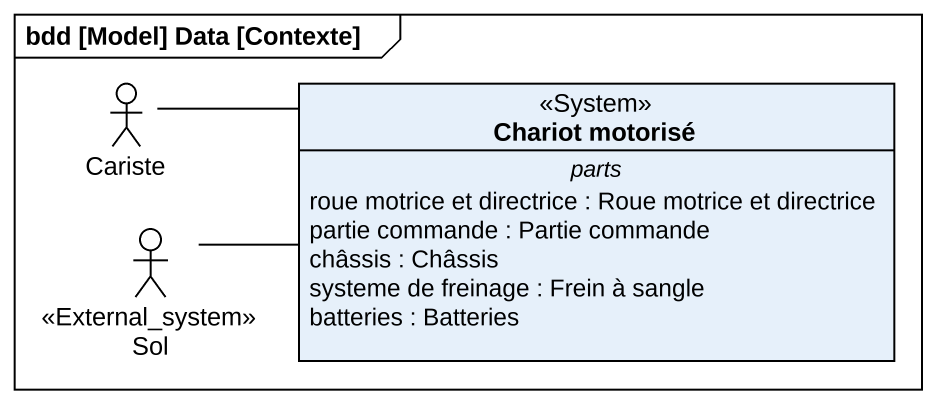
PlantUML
@startuml
mainframe bdd [Model] Data [Contexte]
allowmixing
hide circle
hide empty members
actor Cariste
class "Chariot motorisé" as Chariot_motorisé <<System>> {
  -- parts --
  roue motrice et directrice : Roue motrice et directrice
  partie commande : Partie commande
  châssis : Châssis
  systeme de freinage : Frein à sangle
  batteries : Batteries
}
actor Sol <<External_system>>
Cariste -right- Chariot_motorisé
Sol -right- Chariot_motorisé
@enduml
